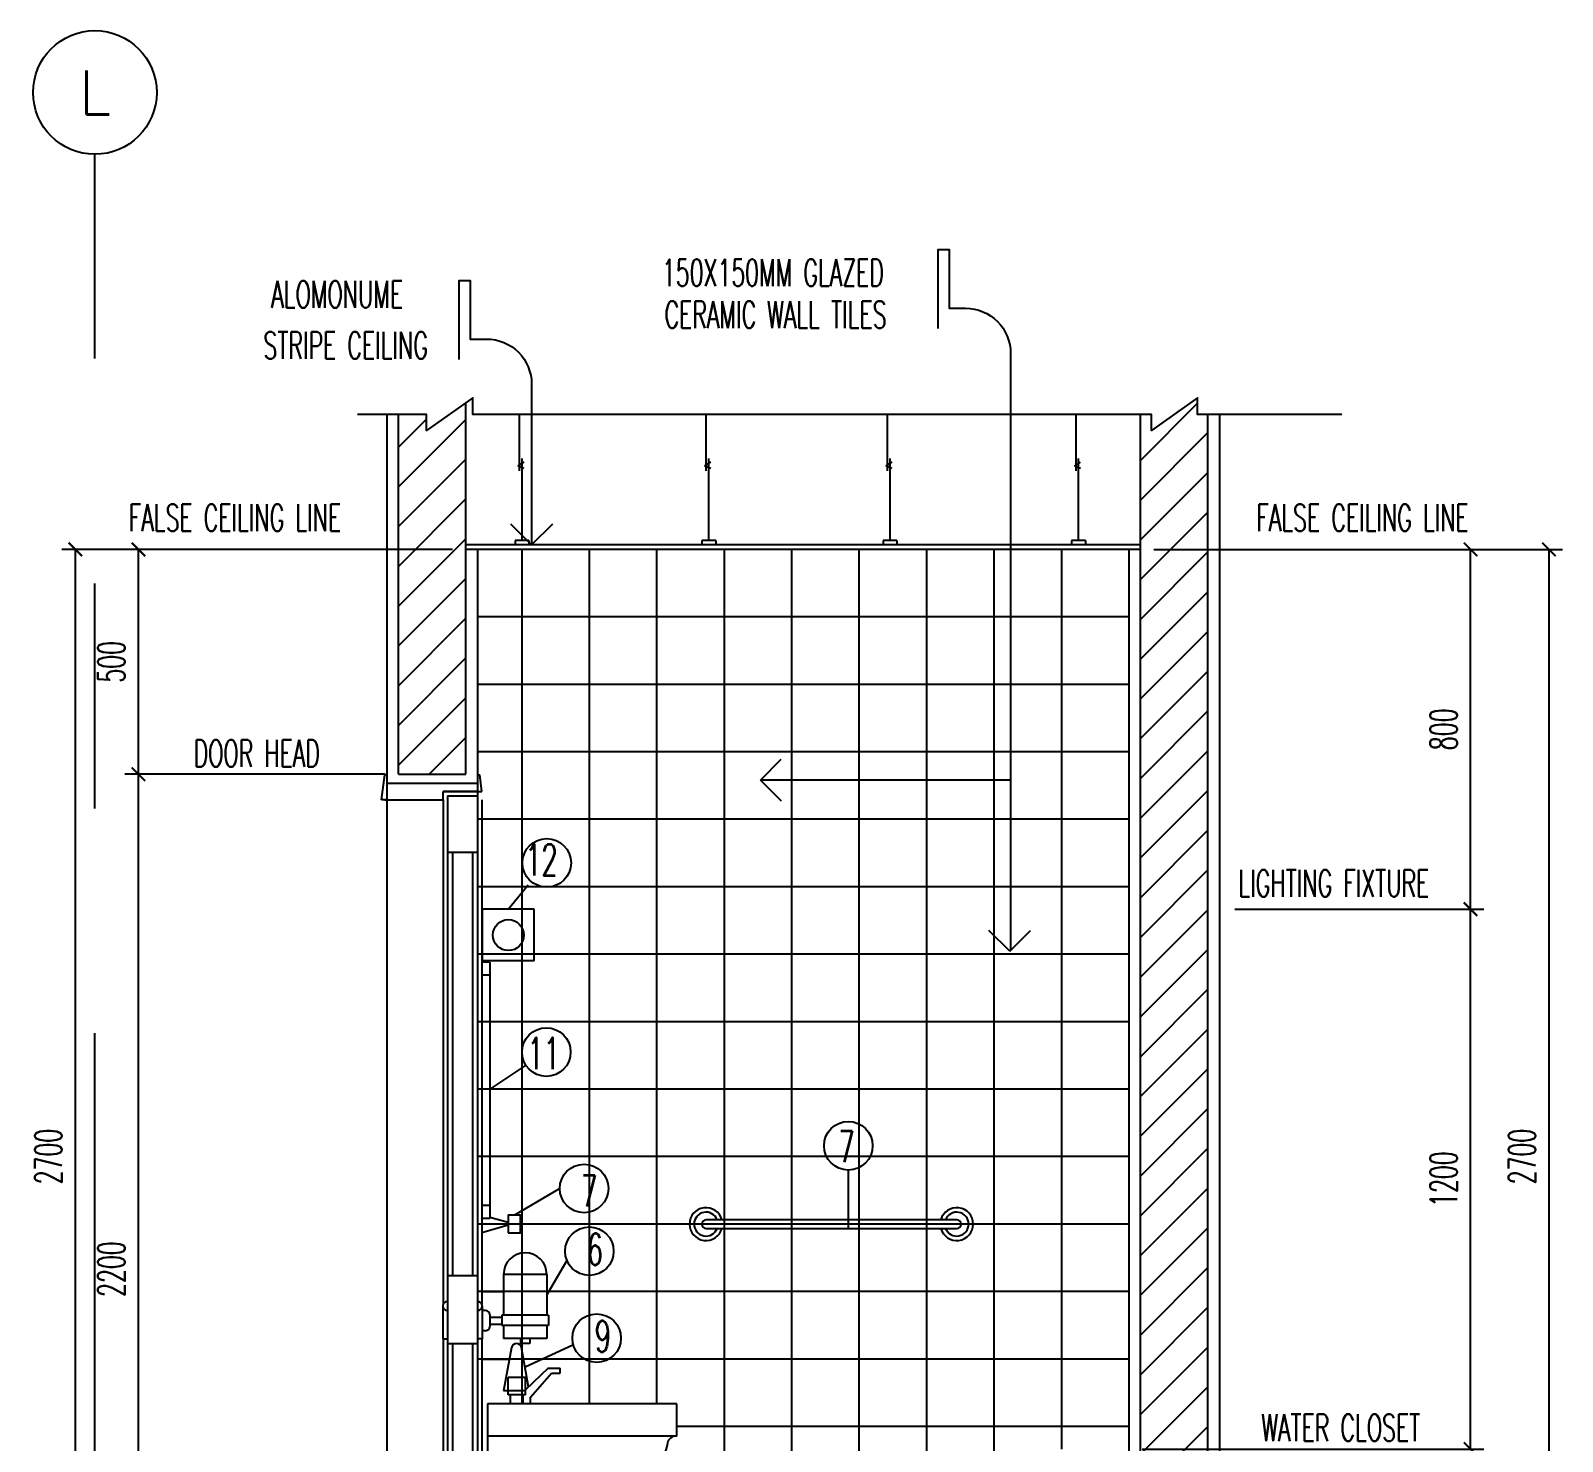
# Model space of a CAD drawing. Extents: x 417682.5 to 417711.4, y 43413.5 to 43433.4.
# Drawn here: x 417698.159 to 417701.565, y 43422.251 to 43425.387 of the extents above; entities that cross this region are included whole.
import ezdxf
from ezdxf.enums import TextEntityAlignment as Align

# ---------------------------------------------------------------- set-up
doc = ezdxf.new("R2010")
doc.units = 0
doc.header["$MEASUREMENT"] = 0
doc.header["$PDMODE"] = 3
doc.header["$PDSIZE"] = 0.1
doc.linetypes.add('CENTERX2', pattern=[4, 2.5, -0.5, 0.5, -0.5])
doc.linetypes.add('DASHED', pattern=[0.75, 0.5, -0.25])
doc.layers.get('0').update_dxf_attribs({"linetype": 'CONTINUOUS'})
doc.layers.get('DEFPOINTS').update_dxf_attribs({"linetype": 'CONTINUOUS'})
for name, color, linetype in [('2', 2, 'CONTINUOUS'), ('A-HATCH', 11, 'CONTINUOUS'), ('AX', 6, 'CONTINUOUS'), ('AX-CR', 2, 'CONTINUOUS'), ('AX-TXT', 4, 'CONTINUOUS'), ('AXES', 11, 'CENTERX2'), ('Dimout', 4, 'CONTINUOUS'), ('DW', 7, 'CONTINUOUS'), ('ELE', 3, 'CONTINUOUS'), ('ELV', 7, 'CONTINUOUS'), ('FIX', 3, 'CONTINUOUS'), ('K-FUR', 3, 'CONTINUOUS'), ('Plaster', 7, 'CONTINUOUS'), ('SANI', 2, 'CONTINUOUS'), ('Tile', 5, 'CONTINUOUS'), ('TXT', 2, 'CONTINUOUS'), ('WALL', 6, 'CONTINUOUS'), ('Windows', 9, 'CONTINUOUS')]:
    doc.layers.add(name, color=color, linetype=linetype)
doc.styles.add('ROMANS', font='ROMANS.shx', dxfattribs={"width": 0.6})
doc.dimstyles.new('R50', dxfattribs={"dimscale": 0, "dimtxt": 0.06, "dimasz": 0.03, "dimexe": 0.03, "dimexo": 0.03, "dimgap": 0.03, "dimtad": 1, "dimdec": 0, "dimlfac": 1000, "dimzin": 13, "dimdsep": 46, "dimtxsty": 'ROMANS', "dimblk": 'ARCHTICK', "dimcen": 0.09, "dimclrd": 4, "dimclre": 4, "dimclrt": 2, "dimadec": 0, "dimazin": 0, "dimtfac": 1, "dimtdec": 0, "dimtofl": 0, "dimtmove": 2, "dimatfit": 3, "dimldrblk": 'CLOSEDBLANK', "dimfxl": 0, "dimtolj": 1, "dimtzin": 0, "dimarcsym": 0})
pattern_1 = [(45, (-136.37666, -89.86417), (-0.044194173824, 0.044194173824), [])]

# ---------------------------------------------------------------- blocks, each defined once
blk = doc.blocks.new('AXL')
at = {"layer": 'AX-CR'}
blk.add_circle((-350, 0), 350, dxfattribs=at)
at = {"layer": 'AX-TXT', "style": 'ROMANS'}
blk.add_attdef('AX', text='', height=250, dxfattribs=at).set_placement((-350, 0), align=Align.MIDDLE)
blk = doc.blocks.new('_ARCHTICK')
at = {"color": 0, "linetype": 'ByBlock', "const_width": 0.15}
blk.add_lwpolyline([(-0.5, -0.5), (0.5, 0.5)], dxfattribs=at)
blk = doc.blocks.new('*D134')
at = {"layer": 'DEFPOINTS', "color": 0}
for p in [(417701.3611, 43424.2341), (417701.3604, 43421.5341), (417701.5354, 43421.5341)]:
    blk.add_point(p, dxfattribs=at)
at = {"layer": 'Dimout', "color": 4, "lineweight": -2}
for p, q in [((417701.3911, 43424.2341), (417701.5654, 43424.2341)), ((417701.5354, 43424.2341), (417701.5354, 43421.5341)), ((417701.3904, 43421.5341), (417701.5654, 43421.5341))]:
    blk.add_line(p, q, dxfattribs=at)
at = {"layer": 'Dimout', "color": 4, "lineweight": -2, "xscale": 0.03, "yscale": 0.03, "zscale": 0.03}
for p, rotation in [((417701.5354, 43424.2341), 90), ((417701.5354, 43421.5341), 270)]:
    blk.add_blockref('_ARCHTICK', p, dxfattribs=dict(at, rotation=rotation))
at = {"layer": 'Dimout', "color": 2, "insert": (417701.4754, 43422.8841), "char_height": 0.06, "attachment_point": 5, "rotation": 90, "style": 'ROMANS'}
blk.add_mtext('\\A1;2700', dxfattribs=at)
blk = doc.blocks.new('_ClosedBlank')
at = {"color": 0, "linetype": 'ByBlock', "lineweight": -2}
for p, q in [((-1, 0.17), (0, 0)), ((-1, 0.17), (-1, -0.17)), ((0, 0), (-1, -0.17))]:
    blk.add_line(p, q, dxfattribs=at)
blk = doc.blocks.new('*D135')
at = {"layer": 'DEFPOINTS', "color": 0}
for p in [(417700.8073, 43423.4341), (417701.3611, 43423.4341), (417700.6013, 43422.2341)]:
    blk.add_point(p, dxfattribs=at)
at = {"layer": 'Dimout', "color": 4, "lineweight": -2}
for p, q in [((417700.8373, 43423.4341), (417701.3911, 43423.4341)), ((417701.3611, 43422.2341), (417701.3611, 43423.4341)), ((417700.6313, 43422.2341), (417701.3911, 43422.2341))]:
    blk.add_line(p, q, dxfattribs=at)
at = {"layer": 'Dimout', "color": 4, "lineweight": -2, "xscale": 0.03, "yscale": 0.03, "zscale": 0.03}
for p, rotation in [((417701.3611, 43423.4341), 90), ((417701.3611, 43422.2341), 270)]:
    blk.add_blockref('_ARCHTICK', p, dxfattribs=dict(at, rotation=rotation))
at = {"layer": 'Dimout', "color": 2, "insert": (417701.3011, 43422.8341), "char_height": 0.06, "attachment_point": 5, "rotation": 90, "style": 'ROMANS'}
blk.add_mtext('\\A1;1200', dxfattribs=at)
blk = doc.blocks.new('*D138')
at = {"layer": 'DEFPOINTS', "color": 0}
for p in [(417700.6273, 43424.2341), (417701.3611, 43424.2341), (417700.8073, 43423.4341)]:
    blk.add_point(p, dxfattribs=at)
at = {"layer": 'Dimout', "color": 4, "lineweight": -2}
for p, q in [((417700.6573, 43424.2341), (417701.3911, 43424.2341)), ((417701.3611, 43423.4341), (417701.3611, 43424.2341)), ((417700.8373, 43423.4341), (417701.3911, 43423.4341))]:
    blk.add_line(p, q, dxfattribs=at)
at = {"layer": 'Dimout', "color": 4, "lineweight": -2, "xscale": 0.03, "yscale": 0.03, "zscale": 0.03}
for p, rotation in [((417701.3611, 43424.2341), 90), ((417701.3611, 43423.4341), 270)]:
    blk.add_blockref('_ARCHTICK', p, dxfattribs=dict(at, rotation=rotation))
at = {"layer": 'Dimout', "color": 2, "insert": (417701.3011, 43423.8341), "char_height": 0.06, "attachment_point": 5, "rotation": 90, "style": 'ROMANS'}
blk.add_mtext('\\A1;800', dxfattribs=at)
blk = doc.blocks.new('GAN')
for p, q in [((-0.0212, 0.1644), (-0.0212, 0.29)), ((-0.0155, 0.01), (-0.0155, 0.1918)), ((0, 0.01), (-0.031, 0.01)), ((-0.031, 0.01), (-0.031, 0)), ((0, 0.01), (0, 0))]:
    blk.add_line(p, q)
blk.add_lwpolyline([(-0.0118, 0.184), (-0.024, 0.1754), (-0.0113, 0.1703)])
blk = doc.blocks.new('*D163')
at = {"layer": 'DEFPOINTS', "color": 0}
for p in [(417698.433, 43424.2341), (417698.2587, 43421.5341), (417698.4337, 43421.5341)]:
    blk.add_point(p, dxfattribs=at)
at = {"layer": 'Dimout', "color": 4, "lineweight": -2}
for p, q in [((417698.403, 43424.2341), (417698.2287, 43424.2341)), ((417698.2587, 43424.2341), (417698.2587, 43421.5341)), ((417698.4037, 43421.5341), (417698.2287, 43421.5341))]:
    blk.add_line(p, q, dxfattribs=at)
at = {"layer": 'Dimout', "color": 4, "lineweight": -2, "xscale": 0.03, "yscale": 0.03, "zscale": 0.03}
for p, rotation in [((417698.2587, 43424.2341), 90), ((417698.2587, 43421.5341), 270)]:
    blk.add_blockref('_ARCHTICK', p, dxfattribs=dict(at, rotation=rotation))
at = {"layer": 'Dimout', "color": 2, "insert": (417698.1987, 43422.8841), "char_height": 0.06, "attachment_point": 5, "rotation": 90, "style": 'ROMANS'}
blk.add_mtext('\\A1;2700', dxfattribs=at)
blk = doc.blocks.new('*D164')
at = {"layer": '2', "color": 4, "lineweight": -2}
for p, q in [((417698.9473, 43423.7341), (417698.3691, 43423.7341)), ((417698.3991, 43421.5341), (417698.3991, 43423.7341)), ((417698.9213, 43421.5341), (417698.3691, 43421.5341))]:
    blk.add_line(p, q, dxfattribs=at)
at = {"layer": 'DEFPOINTS', "color": 0}
for p in [(417698.3991, 43423.7341), (417698.9773, 43423.7341), (417698.9513, 43421.5341)]:
    blk.add_point(p, dxfattribs=at)
at = {"layer": '2', "color": 4, "lineweight": -2, "xscale": 0.03, "yscale": 0.03, "zscale": 0.03}
for p, rotation in [((417698.3991, 43423.7341), 90), ((417698.3991, 43421.5341), 270)]:
    blk.add_blockref('_ARCHTICK', p, dxfattribs=dict(at, rotation=rotation))
at = {"layer": '2', "color": 2, "insert": (417698.3391, 43422.6341), "char_height": 0.06, "attachment_point": 5, "rotation": 90, "style": 'ROMANS'}
blk.add_mtext('\\A1;2200', dxfattribs=at)
blk = doc.blocks.new('*D165')
at = {"layer": '2', "color": 4, "lineweight": -2}
for p, q in [((417699.0973, 43424.2341), (417698.3691, 43424.2341)), ((417698.3991, 43423.7341), (417698.3991, 43424.2341)), ((417698.9213, 43423.7341), (417698.3691, 43423.7341))]:
    blk.add_line(p, q, dxfattribs=at)
at = {"layer": 'DEFPOINTS', "color": 0}
for p in [(417698.3991, 43424.2341), (417699.1273, 43424.2341), (417698.9513, 43423.7341)]:
    blk.add_point(p, dxfattribs=at)
at = {"layer": '2', "color": 4, "lineweight": -2, "xscale": 0.03, "yscale": 0.03, "zscale": 0.03}
for p, rotation in [((417698.3991, 43424.2341), 90), ((417698.3991, 43423.7341), 270)]:
    blk.add_blockref('_ARCHTICK', p, dxfattribs=dict(at, rotation=rotation))
at = {"layer": '2', "color": 2, "insert": (417698.3391, 43423.9841), "char_height": 0.06, "attachment_point": 5, "rotation": 90, "style": 'ROMANS'}
blk.add_mtext('\\A1;500', dxfattribs=at)
blk = doc.blocks.new('walling')
at = {"layer": 'ELV'}
blk.add_line((0.1363, -1.1797), (-0.4198, -1.1797), dxfattribs=at)
blk.add_lwpolyline([(-0.025, -0.176), (-0.025, 0), (0, 0), (0, -0.1306), (0.0363, -0.1306, -0.414214), (0.1363, -0.2306), (0.1363, -1.5582)], format="xyb", dxfattribs=at)
at = {"layer": 'WALL'}
for p, q in [((-0.4198, -1.1797), (-0.3736, -1.1334)), ((-0.4198, -1.1797), (-0.3736, -1.2259)), ((0.1345, -1.56), (0.0882, -1.5137)), ((0.1345, -1.56), (0.1808, -1.5137))]:
    blk.add_line(p, q, dxfattribs=at)
at = {"layer": 'TXT', "style": 'ROMANS', "width": 0.6}
for s, p in [('150X150MM GLAZED', (-0.639, -0.0816)), ('CERAMIC WALL TILES', (-0.6331, -0.1746))]:
    blk.add_text(s, height=0.06, dxfattribs=at).set_placement(p)
blk = doc.blocks.new('ceil')
at = {"layer": 'ELV'}
blk.add_lwpolyline([(-0.1613, 0.4121), (-0.1613, 0.5881), (-0.1363, 0.5881), (-0.1363, 0.4575), (-0.1, 0.4575, -0.414214), (0, 0.3575), (0, 0)], format="xyb", dxfattribs=at)
at = {"layer": 'WALL'}
blk.add_lwpolyline([(0.0463, 0.0463), (0, 0), (-0.0463, 0.0463)], dxfattribs=at)
at = {"layer": 'TXT', "style": 'ROMANS', "width": 0.6}
for s, p in [('ALOMONUME', (-0.5788, 0.5268)), (' STRIPE CEILING', (-0.6209, 0.4135))]:
    blk.add_text(s, height=0.06, dxfattribs=at).set_placement(p)

msp = doc.modelspace()

# ---------------------------------------------------------------- hatches: boundary and pattern name
at = {"layer": 'A-HATCH'}
h = msp.add_hatch(dxfattribs=at)
h.set_pattern_fill('ANSI31', color=256, scale=0.5, style=0)
h.set_pattern_definition(pattern_1)
h.paths.add_polyline_path([(417699.1273, 43424.5605), (417699.0397, 43424.4985), (417699.0397, 43424.5341), (417698.9773, 43424.5341), (417698.9773, 43423.7341), (417699.1273, 43423.7341)])
h = msp.add_hatch(dxfattribs=at)
h.set_pattern_fill('ANSI31', color=256, scale=0.5, style=0)
h.set_pattern_definition(pattern_1)
h.paths.add_polyline_path([(417700.7773, 43424.5341), (417700.7544, 43424.5341), (417700.7544, 43424.5713), (417700.6273, 43424.4815), (417700.6273, 43421.4841), (417700.7773, 43421.4841)])

# ---------------------------------------------------------------- linework, layer by layer
for p, q in [((417700.6273, 43424.2441), (417699.1273, 43424.2441)), ((417700.6273, 43424.2341), (417699.1273, 43424.2341))]:
    msp.add_line(p, q)
at = {"layer": '2'}
for p, q in [((417699.1642, 43423.3862), (417699.1625, 43423.3862)), ((417699.2215, 43422.738), (417699.1806, 43422.749)), ((417699.2215, 43422.7315), (417699.1625, 43422.7144)), ((417699.211, 43422.5841), (417699.1625, 43422.5841)), ((417699.2239, 43422.4341), (417699.1625, 43422.4341))]:
    msp.add_line(p, q, dxfattribs=at)
at = {"layer": 'AXES'}
msp.add_line((417698.3023, 43420.6584), (417698.3023, 43425.1124), dxfattribs=at)
at = {"layer": 'DW'}
for p, q in [((417699.266, 43423.4874), (417699.2217, 43423.4341)), ((417699.2606, 43423.0872), (417699.1806, 43423.0344)), ((417699.9776, 43422.8543), (417699.9776, 43422.7246)), ((417699.352, 43422.6529), (417699.3069, 43422.577)), ((417699.3662, 43422.466), (417699.2589, 43422.4161))]:
    msp.add_line(p, q, dxfattribs=at)
at = {"layer": 'ELE'}
msp.add_line((417699.3361, 43422.8133), (417699.235, 43422.7539), dxfattribs=at)
msp.add_lwpolyline([(417701.0748, 43424.5341), (417700.7544, 43424.5341), (417700.7544, 43424.5713), (417700.6515, 43424.4985), (417700.6515, 43424.5341), (417699.1427, 43424.5341), (417699.1427, 43424.5713), (417699.0397, 43424.4985), (417699.0397, 43424.5341), (417698.8863, 43424.5341)], dxfattribs=at)
at = {"layer": 'FIX'}
msp.add_lwpolyline([(417699.2215, 43422.7144), (417699.2484, 43422.7144), (417699.2484, 43422.7539), (417699.2215, 43422.7539)], close=True, dxfattribs=at)
msp.add_lwpolyline([(417699.6612, 43422.7436, 1), (417699.6612, 43422.7246), (417700.2187, 43422.7246, 1), (417700.2187, 43422.7436)], format="xyb", close=True, dxfattribs=at)
at = {"layer": 'FIX', "color": 2}
for centre in [(417699.3071, 43423.5371), (417699.306, 43423.1165), (417699.9776, 43422.9083), (417699.3901, 43422.8133), (417699.4018, 43422.6739), (417699.4181, 43422.4806)]:
    msp.add_circle(centre, 0.054, dxfattribs=at)
at = {"layer": 'FIX'}
for centre, radius, start, end in [((417699.6612, 43422.7341), 0.0366, 15.0689, 344.931), ((417700.2187, 43422.7341), 0.0366, 195.069, 164.9311), ((417699.6612, 43422.7341), 0.0266, 20.9518, 339.0482), ((417700.2187, 43422.7341), 0.0266, 200.9518, 159.0482)]:
    msp.add_arc(centre, radius, start, end, dxfattribs=at)
at = {"layer": 'Plaster'}
for p, q in [((417698.9513, 43424.5341), (417698.9513, 43421.5341)), ((417700.8033, 43424.5341), (417700.8033, 43421.5341)), ((417699.1533, 43424.2341), (417699.1533, 43422.2904)), ((417700.6013, 43424.2341), (417700.6013, 43421.5341)), ((417699.1533, 43423.6958), (417699.0769, 43423.6958))]:
    msp.add_line(p, q, dxfattribs=at)
at = {"layer": 'SANI'}
for p, q in [((417699.1642, 43423.3191), (417699.1642, 43423.4341)), ((417699.2793, 43423.4341), (417699.1642, 43423.4341)), ((417699.2793, 43423.3191), (417699.2793, 43423.4341)), ((417699.1806, 43423.3165), (417699.1625, 43423.3165)), ((417699.2793, 43423.3191), (417699.1642, 43423.3191)), ((417699.1806, 43423.3165), (417699.1806, 43422.7468)), ((417699.1806, 43423.2878), (417699.1625, 43423.2878)), ((417699.1806, 43422.7756), (417699.1625, 43422.7756)), ((417699.1806, 43422.7468), (417699.1625, 43422.7468)), ((417699.3069, 43422.6224), (417699.211, 43422.6224)), ((417699.211, 43422.6224), (417699.211, 43422.5315)), ((417699.3069, 43422.6224), (417699.3069, 43422.5315)), ((417699.171, 43422.5417), (417699.1652, 43422.5417)), ((417699.1806, 43422.5321), (417699.1806, 43422.5068)), ((417699.3107, 43422.5315), (417699.2072, 43422.5315)), ((417699.2072, 43422.5315), (417699.2072, 43422.5084)), ((417699.3107, 43422.5315), (417699.3107, 43422.5084)), ((417699.171, 43422.4972), (417699.1652, 43422.4972)), ((417699.2072, 43422.5263), (417699.1806, 43422.5263)), ((417699.2072, 43422.5109), (417699.1806, 43422.5109)), ((417699.3107, 43422.5084), (417699.2072, 43422.5084)), ((417699.211, 43422.5084), (417699.211, 43422.4801)), ((417699.3069, 43422.5084), (417699.3069, 43422.4801)), ((417699.3069, 43422.4801), (417699.211, 43422.4801)), ((417699.2484, 43422.4801), (417699.2484, 43422.4686)), ((417699.2695, 43422.4686), (417699.2484, 43422.4686)), ((417699.2695, 43422.4801), (417699.2695, 43422.4686)), ((417699.2285, 43422.4595), (417699.211, 43422.3633)), ((417699.2668, 43422.3727), (417699.2511, 43422.4595)), ((417699.2213, 43422.3545), (417699.2213, 43422.3929)), ((417699.3099, 43422.414), (417699.2596, 43422.3658)), ((417699.2596, 43422.3545), (417699.2596, 43422.3929)), ((417699.2708, 43422.3497), (417699.3174, 43422.403)), ((417699.3099, 43422.414), (417699.337, 43422.414)), ((417699.3174, 43422.403), (417699.337, 43422.403)), ((417699.337, 43422.403), (417699.337, 43422.414)), ((417699.2596, 43422.3633), (417699.211, 43422.3633)), ((417699.2261, 43422.3345), (417699.2261, 43422.3545)), ((417699.2549, 43422.3345), (417699.2549, 43422.3545)), ((417699.2708, 43422.3345), (417699.2708, 43422.3497)), ((417699.5961, 43422.3235), (417699.5961, 43422.3345))]:
    msp.add_line(p, q, dxfattribs=at)
at = {"layer": 'SANI', "linetype": 'Continuous'}
for p, q in [((417699.1753, 43422.3345), (417699.1753, 43422.1368)), ((417699.5961, 43422.3345), (417699.1753, 43422.3345)), ((417699.5961, 43422.2626), (417699.5961, 43422.3341)), ((417699.5961, 43422.2626), (417699.1753, 43422.2626))]:
    msp.add_line(p, q, dxfattribs=at)
at = {"layer": 'SANI', "linetype": 'DASHED'}
msp.add_lwpolyline([(417699.2596, 43422.3929), (417699.2213, 43422.3929)], dxfattribs=at)
msp.add_lwpolyline([(417699.2596, 43422.3545), (417699.2213, 43422.3545, 0.499277)], format="xyb", dxfattribs=at)
at = {"layer": 'SANI', "linetype": 'Continuous'}
msp.add_lwpolyline([(417699.5945, 43422.2626, 0.355712), (417699.5755, 43422.2476, -0.103437), (417699.5601, 43422.2083, -0.107169), (417699.504, 43422.1528, -0.077294), (417699.4274, 43422.1194, -0.037007), (417699.3706, 43422.1089, -0.037007)], format="xyb", dxfattribs=at)
at = {"layer": 'SANI'}
msp.add_circle((417699.2217, 43423.3766), 0.0344, dxfattribs=at)
for centre, radius, start, end in [((417699.259, 43422.6224), 0.0479, 0, 180), ((417699.171, 43422.5321), 0.00959, 0, 90), ((417699.171, 43422.5068), 0.00959, 270, 0), ((417699.2398, 43422.4573), 0.0115, 9.5273, 170.4727)]:
    msp.add_arc(centre, radius, start, end, dxfattribs=at)
at = {"layer": 'Tile'}
for p, q in [((417699.2513, 43424.2341), (417699.2513, 43422.3345)), ((417699.4013, 43424.2341), (417699.4013, 43422.3345)), ((417699.5513, 43424.2341), (417699.5513, 43422.3345)), ((417699.7013, 43424.2341), (417699.7013, 43421.5341)), ((417699.8513, 43424.2341), (417699.8513, 43421.5341)), ((417700.0013, 43424.2341), (417700.0013, 43421.9133)), ((417700.1513, 43424.2341), (417700.1513, 43421.9133)), ((417700.3013, 43424.2341), (417700.3013, 43421.9133)), ((417700.4513, 43424.2341), (417700.4513, 43422.2341)), ((417700.6013, 43424.0841), (417699.1533, 43424.0841)), ((417700.6013, 43423.9341), (417699.1533, 43423.9341)), ((417700.6013, 43423.7841), (417699.1533, 43423.7841)), ((417700.6013, 43423.6341), (417699.1533, 43423.6341)), ((417700.6013, 43423.4841), (417699.1533, 43423.4841)), ((417699.1625, 43423.3865), (417699.1642, 43423.3865)), ((417699.1625, 43423.3862), (417699.1642, 43423.3862)), ((417699.1625, 43423.3862), (417699.1642, 43423.3862)), ((417700.6013, 43423.3341), (417699.1533, 43423.3341)), ((417700.6013, 43423.1841), (417699.1533, 43423.1841)), ((417700.6013, 43423.0341), (417699.1533, 43423.0341)), ((417700.6013, 43422.8841), (417699.1533, 43422.8841)), ((417700.6013, 43422.7341), (417699.1533, 43422.7341)), ((417700.6013, 43422.5841), (417699.1533, 43422.5841)), ((417699.1625, 43422.5841), (417699.211, 43422.5841)), ((417700.6013, 43422.4341), (417699.1533, 43422.4341)), ((417699.1625, 43422.4341), (417699.2239, 43422.4341)), ((417700.6013, 43422.2841), (417699.5961, 43422.2841))]:
    msp.add_line(p, q, dxfattribs=at)
at = {"layer": 'WALL'}
for p, q in [((417699.1273, 43423.7341), (417699.1273, 43424.5605)), ((417698.9773, 43423.7341), (417698.9773, 43424.5341)), ((417700.6273, 43421.4841), (417700.6273, 43424.5341)), ((417700.7773, 43421.4841), (417700.7773, 43424.5341)), ((417698.9773, 43423.7341), (417699.1273, 43423.7341))]:
    msp.add_line(p, q, dxfattribs=at)
at = {"layer": 'Windows'}
for p, q in [((417698.9399, 43423.6772), (417698.9468, 43423.7327)), ((417698.9513, 43423.7327), (417698.9468, 43423.7327)), ((417699.1533, 43423.7327), (417699.1579, 43423.7327)), ((417699.1625, 43423.6958), (417699.1579, 43423.7327)), ((417698.9513, 43423.7145), (417699.1533, 43423.7145)), ((417699.0769, 43423.6772), (417699.0769, 43423.6958)), ((417699.0769, 43423.6958), (417699.1625, 43423.6958)), ((417699.086, 43423.6865), (417699.1533, 43423.6865)), ((417699.086, 43423.6865), (417699.086, 43421.5434)), ((417699.1533, 43423.6865), (417699.1533, 43421.5434)), ((417698.9513, 43423.6772), (417698.9399, 43423.6772)), ((417698.9473, 43423.6772), (417699.0769, 43423.6772)), ((417699.0769, 43423.6772), (417699.0769, 43422.5559)), ((417699.1625, 43423.6772), (417699.1625, 43422.5559)), ((417699.086, 43423.5612), (417699.1533, 43423.5612)), ((417699.0971, 43423.5612), (417699.0971, 43422.6196)), ((417699.1422, 43423.5612), (417699.1422, 43422.6196)), ((417699.086, 43422.6196), (417699.1533, 43422.6196)), ((417699.0761, 43422.5521), (417699.0761, 43422.4794)), ((417699.1632, 43422.5521), (417699.1632, 43422.4794)), ((417699.0761, 43422.4794), (417699.086, 43422.4794)), ((417699.0769, 43422.4794), (417699.0769, 43421.5341)), ((417699.086, 43422.4685), (417699.1533, 43422.4685)), ((417699.0971, 43422.4685), (417699.0971, 43421.6688)), ((417699.1422, 43422.4685), (417699.1422, 43421.6688)), ((417699.1632, 43422.4794), (417699.1533, 43422.4794)), ((417699.1625, 43422.4794), (417699.1625, 43421.5341))]:
    msp.add_line(p, q, dxfattribs=at)
for centre, start, end in [((417699.086, 43422.5521), 90, 270), ((417699.1533, 43422.5521), 270, 90)]:
    msp.add_arc(centre, 0.00989, start, end, dxfattribs=at)

# ---------------------------------------------------------------- block references
for p in [(417699.2675, 43424.2441), (417699.6829, 43424.2441), (417700.0858, 43424.2441), (417700.5051, 43424.2441)]:
    msp.add_blockref('GAN', p)
at = {"layer": 'AX', "xscale": 0.0003928571428904044, "yscale": 0.0003928571200231101, "zscale": 0.0003928571242306922}
msp.add_blockref('AXL', (417698.4398, 43425.2499), dxfattribs=at).add_auto_attribs({'AX': 'L'})
at = {"layer": 'K-FUR'}
msp.add_blockref('ceil', (417699.2733, 43424.2441), dxfattribs=at)
at = {"layer": 'WALL'}
msp.add_blockref('walling', (417700.2021, 43424.9008), dxfattribs=at)

# ---------------------------------------------------------------- texts
at = {"layer": 'TXT', "style": 'ROMANS', "width": 0.6}
for s, height, p in [('FALSE CEILING LINE', 0.06, (417698.3777, 43424.2744)), ('FALSE CEILING LINE', 0.06, (417700.885, 43424.2744)), ('DOOR HEAD', 0.06, (417698.5218, 43423.7506)), ('12', 0.07, (417699.2591, 43423.5088)), ('LIGHTING FIXTURE', 0.06, (417700.8452, 43423.4618)), ('11', 0.07, (417699.2638, 43423.0789)), ('7', 0.07, (417699.9556, 43422.8715)), ('7', 0.07, (417699.3833, 43422.7732)), ('6', 0.07, (417699.3959, 43422.643)), ('9', 0.07, (417699.4138, 43422.4497)), (' WATER CLOSET', 0.06, (417700.8715, 43422.2516))]:
    msp.add_text(s, height=height, dxfattribs=at).set_placement(p)

# ---------------------------------------------------------------- dimensions: what is measured, and where the dimension line sits
at = {"layer": '2'}
for base, p1, p2, picture, middle in [((417698.3991, 43424.2341), (417698.9513, 43423.7341), (417699.1273, 43424.2341), '*D165', (417698.3391, 43423.9841)), ((417698.3991, 43423.7341), (417698.9513, 43421.5341), (417698.9773, 43423.7341), '*D164', (417698.3391, 43422.6341))]:
    dim = msp.add_linear_dim(base=base, p1=p1, p2=p2, angle=90, dimstyle='R50', override={"dimscale": 1}, dxfattribs=at)
    dim.commit()
    dim.dimension.update_dxf_attribs({"geometry": picture, "text_midpoint": middle})
at = {"layer": 'Dimout'}
for base, p1, p2, picture, middle in [((417698.2587, 43421.5341), (417698.433, 43424.2341), (417698.4337, 43421.5341), '*D163', (417698.1987, 43422.8841)), ((417701.3611, 43424.2341), (417700.8073, 43423.4341), (417700.6273, 43424.2341), '*D138', (417701.3011, 43423.8341)), ((417701.5354, 43421.5341), (417701.3611, 43424.2341), (417701.3604, 43421.5341), '*D134', (417701.4754, 43422.8841)), ((417701.3611, 43423.4341), (417700.6013, 43422.2341), (417700.8073, 43423.4341), '*D135', (417701.3011, 43422.8341))]:
    dim = msp.add_linear_dim(base=base, p1=p1, p2=p2, angle=90, dimstyle='R50', override={"dimscale": 1}, dxfattribs=at)
    dim.commit()
    dim.dimension.update_dxf_attribs({"geometry": picture, "text_midpoint": middle})

doc.saveas('drawing.dxf')
